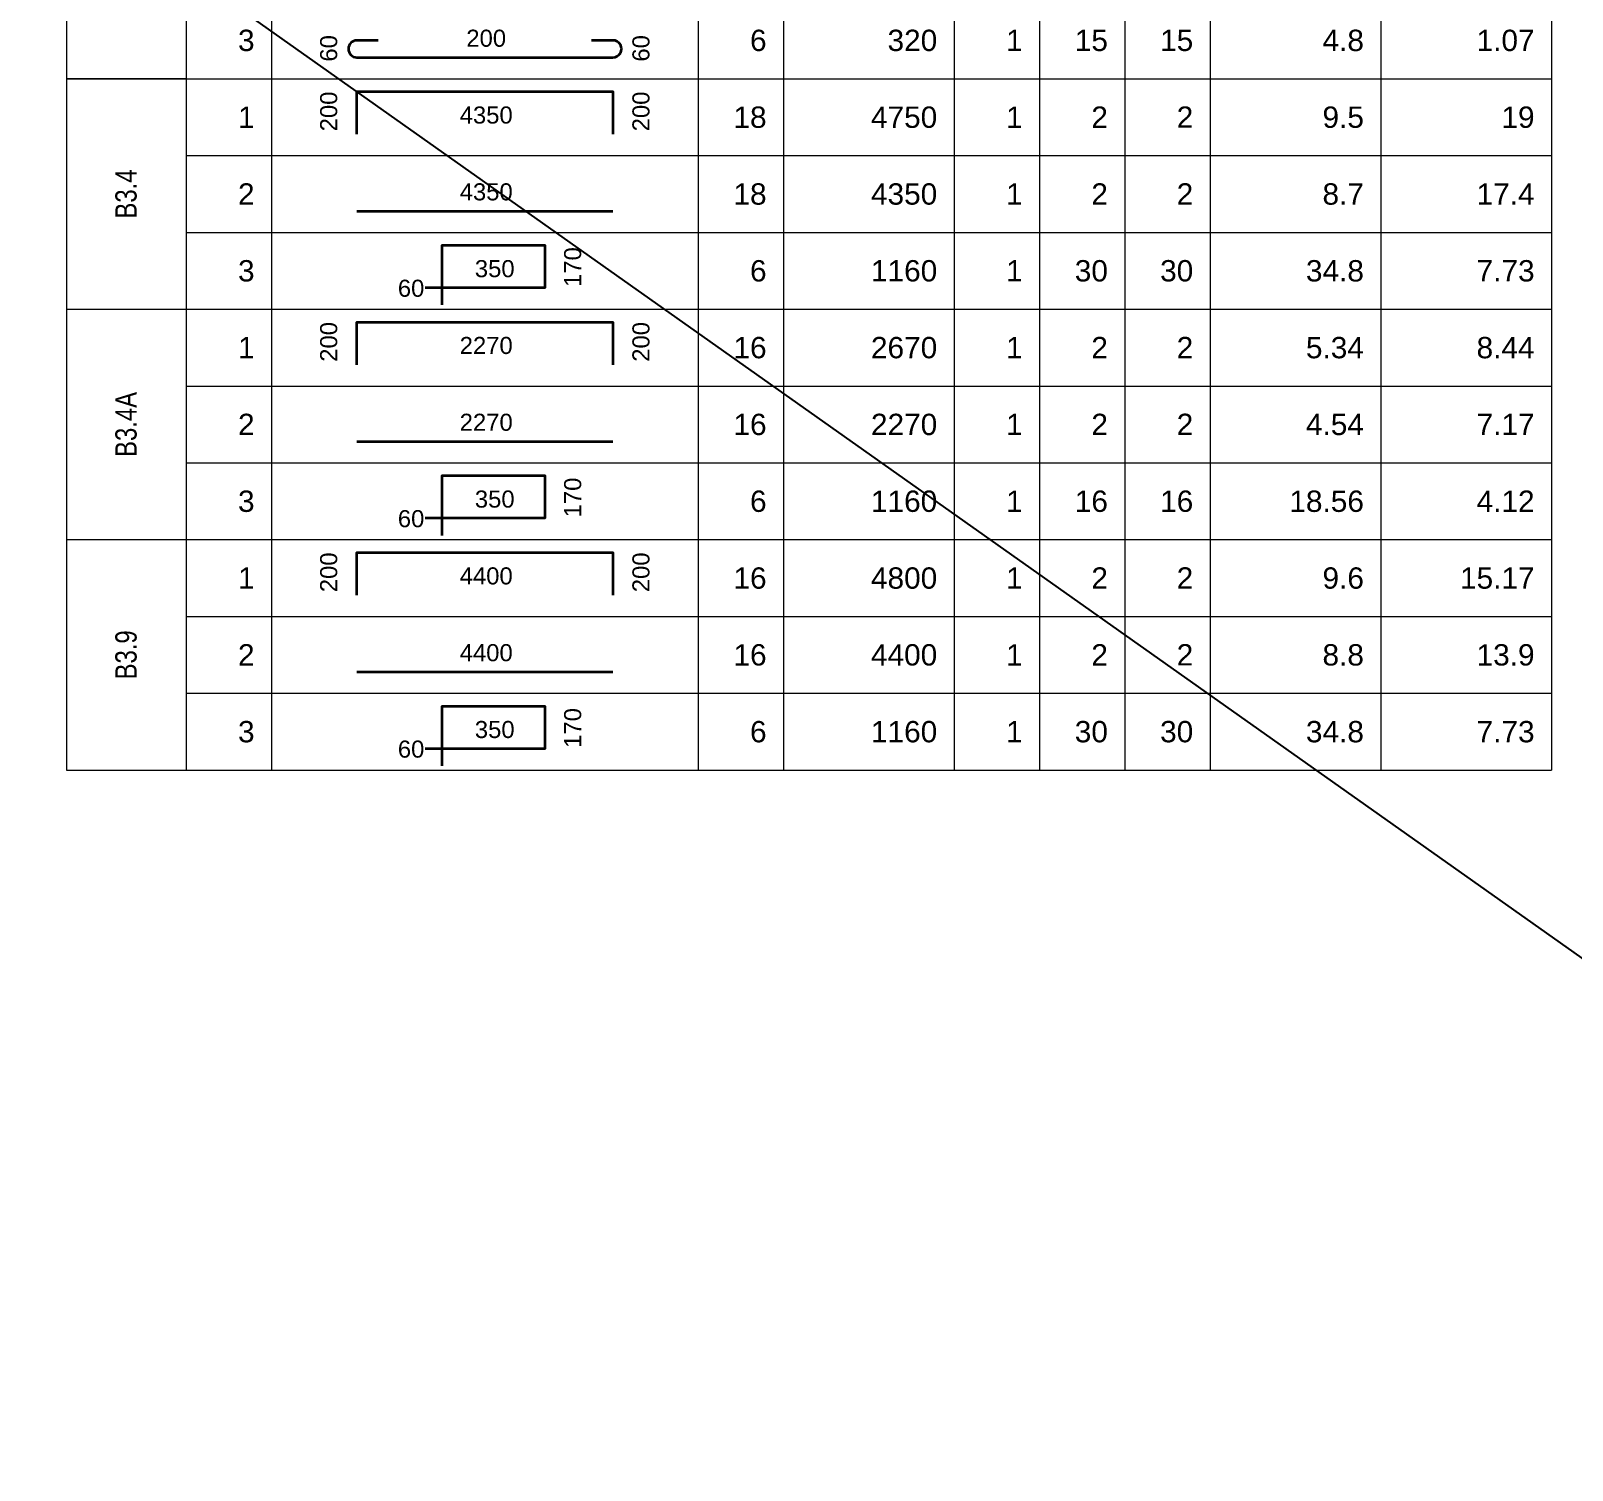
# Model space of a CAD drawing. Header units: millimetres. Extents: x -529861 to -223882, y -171969 to 61504.
# Drawn here: x -421128 to -408846, y -171969 to -160501 of the extents above; entities that cross this region are included whole.
import ezdxf
from ezdxf.enums import TextEntityAlignment as Align

# ---------------------------------------------------------------- set-up
doc = ezdxf.new("R2010")
doc.units = ezdxf.units.MM
doc.header["$LTSCALE"] = 5000
for name, color, linetype, lineweight in [('kata_net khung', 3, 'Continuous', 20), ('kata_text', 7, 'Continuous', 30), ('kata_thep chu', 1, 'Continuous', 35), ('S-dims', 8, 'Continuous', 18)]:
    doc.layers.add(name, color=color, linetype=linetype, lineweight=lineweight)
doc.layers.add('KCS_Plotter', color=11, linetype='Continuous', plot=False)
doc.styles.add('kata_text', font='arial.ttf', dxfattribs={"width": 0.8})

# ---------------------------------------------------------------- blocks, each defined once
blk = doc.blocks.new('dang04')
at = {"layer": 'kata_net khung'}
for p, q in [((0, 0), (0, -900)), ((1405, 0), (1405, -900)), ((2405, 0), (2405, -900)), ((7405, 0), (7405, -900)), ((8405, 0), (8405, -900)), ((10405, 0), (10405, -900)), ((11405, 0), (11405, -900)), ((12405, 0), (12405, -900)), ((13405, 0), (13405, -900)), ((15405, 0), (15405, -900)), ((17405, 0), (17405, -900)), ((1405, -900), (17405, -900))]:
    blk.add_line(p, q, dxfattribs=at)
at = {"layer": 'kata_thep chu'}
blk.add_lwpolyline([(3405, -650), (3405, -150), (6405, -150), (6405, -650)], dxfattribs=at)
at = {"layer": 'kata_text', "style": 'kata_text'}
for p in [(3073, -150), (6733, -150)]:
    blk.add_attdef('D03', text='', height=200, rotation=90, dxfattribs=at).set_placement(p, align=Align.MIDDLE_RIGHT)
for p in [(2205, -450), (8205, -450), (10205, -450), (11205, -450), (12205, -450), (13205, -450), (15205, -450), (17205, -450)]:
    blk.add_attdef('D03', text='', height=250, dxfattribs=at).set_placement(p, align=Align.MIDDLE_RIGHT)
blk.add_attdef('D03', text='', height=200, dxfattribs=at).set_placement((4920, -425), align=Align.MIDDLE_CENTER)
blk = doc.blocks.new('dang01')
at = {"layer": 'kata_net khung'}
for p, q in [((0, 0), (0, -900)), ((1405, 0), (1405, -900)), ((2405, 0), (2405, -900)), ((7405, 0), (7405, -900)), ((8405, 0), (8405, -900)), ((10405, 0), (10405, -900)), ((11405, 0), (11405, -900)), ((12405, 0), (12405, -900)), ((13405, 0), (13405, -900)), ((15405, 0), (15405, -900)), ((17405, 0), (17405, -900)), ((1405, -900), (17405, -900))]:
    blk.add_line(p, q, dxfattribs=at)
at = {"layer": 'kata_thep chu'}
blk.add_line((3405, -650), (6405, -650), dxfattribs=at)
at = {"layer": 'kata_text', "style": 'kata_text'}
for p in [(2205, -450), (8205, -450), (10205, -450), (11205, -450), (12205, -450), (13205, -450), (15205, -450), (17205, -450)]:
    blk.add_attdef('D03', text='', height=250, dxfattribs=at).set_placement(p, align=Align.MIDDLE_RIGHT)
blk.add_attdef('00000000', text='', height=200, dxfattribs=at).set_placement((4920, -425), align=Align.MIDDLE_CENTER)
blk = doc.blocks.new('dang05')
at = {"layer": 'kata_net khung'}
for p, q in [((0, 0), (0, -900)), ((1405, 0), (1405, -900)), ((2405, 0), (2405, -900)), ((7405, 0), (7405, -900)), ((8405, 0), (8405, -900)), ((10405, 0), (10405, -900)), ((11405, 0), (11405, -900)), ((12405, 0), (12405, -900)), ((13405, 0), (13405, -900)), ((15405, 0), (15405, -900)), ((17405, 0), (17405, -900)), ((1405, -900), (17405, -900))]:
    blk.add_line(p, q, dxfattribs=at)
at = {"layer": 'kata_thep chu'}
blk.add_lwpolyline([(4405, -850), (4405, -150), (5605, -150), (5605, -650), (4205, -650)], dxfattribs=at)
at = {"layer": 'kata_text', "style": 'kata_text'}
for tag, height, p in [('D03', 250, (2205, -450)), ('D03', 250, (8205, -450)), ('D03', 250, (10205, -450)), ('D03', 250, (11205, -450)), ('D03', 250, (12205, -450)), ('D03', 250, (13205, -450)), ('D03', 250, (15205, -450)), ('D03', 250, (17205, -450)), ('0000', 200, (4195, -654))]:
    blk.add_attdef(tag, text='', height=height, dxfattribs=at).set_placement(p, align=Align.MIDDLE_RIGHT)
blk.add_attdef('D03', text='', height=200, dxfattribs=at).set_placement((5020, -425), align=Align.MIDDLE_CENTER)
blk.add_attdef('1000', text='', height=200, rotation=90, dxfattribs=at).set_placement((5933, -173), align=Align.MIDDLE_RIGHT)
blk = doc.blocks.new('dang02')
at = {"layer": 'kata_net khung'}
for p, q in [((0, 0), (0, -900)), ((1405, 0), (1405, -900)), ((2405, 0), (2405, -900)), ((7405, 0), (7405, -900)), ((8405, 0), (8405, -900)), ((10405, 0), (10405, -900)), ((11405, 0), (11405, -900)), ((12405, 0), (12405, -900)), ((13405, 0), (13405, -900)), ((15405, 0), (15405, -900)), ((17405, 0), (17405, -900)), ((1405, -900), (17405, -900))]:
    blk.add_line(p, q, dxfattribs=at)
at = {"layer": 'kata_thep chu'}
blk.add_lwpolyline([(3655, -450), (3405, -450, 1), (3405, -650), (6405, -650, 1.000854), (6405, -450), (6155, -450)], format="xyb", dxfattribs=at)
at = {"layer": 'kata_text', "style": 'kata_text'}
for p in [(2205, -450), (8205, -450), (10205, -450), (11205, -450), (12205, -450), (13205, -450), (15205, -450), (17205, -450)]:
    blk.add_attdef('D03', text='', height=250, dxfattribs=at).set_placement(p, align=Align.MIDDLE_RIGHT)
for p in [(3073, -699), (6733, -699)]:
    blk.add_attdef('D03', text='', height=200, rotation=90, dxfattribs=at).set_placement(p, align=Align.MIDDLE_LEFT)
blk.add_attdef('D03', text='', height=200, dxfattribs=at).set_placement((4920, -425), align=Align.MIDDLE_CENTER)

msp = doc.modelspace()

# ---------------------------------------------------------------- linework, layer by layer
at = {"layer": 'kata_net khung', "linetype": 'ByBlock', "ltscale": 1500}
for p, q in [((-420844.87, -160883.11), (-419889.27, -160883.11)), ((-420844.87, -162719.11), (-419889.27, -162719.11)), ((-420844.87, -164555.11), (-419889.27, -164555.11))]:
    msp.add_line(p, q, dxfattribs=at)
at = {"layer": 'KCS_Plotter', "linetype": 'ByBlock', "ltscale": 1500}
msp.add_line((-435531.26, -148964.82), (-402999.63, -171969.32), dxfattribs=at)
at = {"layer": 'S-dims', "linetype": 'ByBlock', "ltscale": 1500}
for p, q in [((-419889.27, -160883.11), (-420844.87, -160883.11)), ((-420844.87, -166391.11), (-419889.27, -166391.11))]:
    msp.add_line(p, q, dxfattribs=at)

# ---------------------------------------------------------------- block references
at = {"layer": 'kata_net khung', "linetype": 'ByBlock', "ltscale": 1500}
ref = msp.add_blockref('dang02', (-420844.87, -160271.11), dxfattribs=dict(at, xscale=0.68, yscale=0.68, zscale=0.68))
ref.add_attrib('D03', '3', dxfattribs={"layer": 'kata_text', "height": 170, "style": 'kata_text'}).set_placement((-419345.27, -160577.11), align=Align.MIDDLE_RIGHT)
ref.add_attrib('D03', '60', dxfattribs={"layer": 'kata_text', "height": 136, "rotation": 90, "style": 'kata_text'}).set_placement((-418754.99, -160746.54), align=Align.MIDDLE_LEFT)
ref.add_attrib('D03', '200', dxfattribs={"layer": 'kata_text', "height": 136, "style": 'kata_text'}).set_placement((-417499.53, -160559.93), align=Align.MIDDLE_CENTER)
ref.add_attrib('D03', '60', dxfattribs={"layer": 'kata_text', "height": 136, "rotation": 90, "style": 'kata_text'}).set_placement((-416266.76, -160746.54), align=Align.MIDDLE_LEFT)
ref.add_attrib('D03', '6', dxfattribs={"layer": 'kata_text', "height": 170, "style": 'kata_text'}).set_placement((-415265.27, -160577.11), align=Align.MIDDLE_RIGHT)
ref.add_attrib('D03', '320', dxfattribs={"layer": 'kata_text', "height": 170, "style": 'kata_text'}).set_placement((-413905.27, -160577.11), align=Align.MIDDLE_RIGHT)
ref.add_attrib('D03', '1', dxfattribs={"layer": 'kata_text', "height": 170, "style": 'kata_text'}).set_placement((-413225.27, -160577.11), align=Align.MIDDLE_RIGHT)
ref.add_attrib('D03', '15', dxfattribs={"layer": 'kata_text', "height": 170, "style": 'kata_text'}).set_placement((-412545.27, -160577.11), align=Align.MIDDLE_RIGHT)
ref.add_attrib('D03', '15', dxfattribs={"layer": 'kata_text', "height": 170, "style": 'kata_text'}).set_placement((-411865.27, -160576.88), align=Align.MIDDLE_RIGHT)
ref.add_attrib('D03', '4.8', dxfattribs={"layer": 'kata_text', "height": 170, "style": 'kata_text'}).set_placement((-410505.27, -160577.11), align=Align.MIDDLE_RIGHT)
ref.add_attrib('D03', '1.07', dxfattribs={"layer": 'kata_text', "height": 170, "style": 'kata_text'}).set_placement((-409145.27, -160577.11), align=Align.MIDDLE_RIGHT)
ref = msp.add_blockref('dang04', (-420844.87, -160883.11), dxfattribs=dict(at, xscale=0.68, yscale=0.68, zscale=0.68))
ref.add_attrib('D03', '1', dxfattribs={"layer": 'kata_text', "height": 170, "style": 'kata_text'}).set_placement((-419345.27, -161189.11), align=Align.MIDDLE_RIGHT)
ref.add_attrib('D03', '200', dxfattribs={"layer": 'kata_text', "height": 136, "rotation": 90, "style": 'kata_text'}).set_placement((-418754.99, -160985.11), align=Align.MIDDLE_RIGHT)
ref.add_attrib('D03', '4350', dxfattribs={"layer": 'kata_text', "height": 136, "style": 'kata_text'}).set_placement((-417499.53, -161171.93), align=Align.MIDDLE_CENTER)
ref.add_attrib('D03', '200', dxfattribs={"layer": 'kata_text', "height": 136, "rotation": 90, "style": 'kata_text'}).set_placement((-416266.76, -160985.11), align=Align.MIDDLE_RIGHT)
ref.add_attrib('D03', '18', dxfattribs={"layer": 'kata_text', "height": 170, "style": 'kata_text'}).set_placement((-415265.27, -161189.11), align=Align.MIDDLE_RIGHT)
ref.add_attrib('D03', '4750', dxfattribs={"layer": 'kata_text', "height": 170, "style": 'kata_text'}).set_placement((-413905.27, -161189.11), align=Align.MIDDLE_RIGHT)
ref.add_attrib('D03', '1', dxfattribs={"layer": 'kata_text', "height": 170, "style": 'kata_text'}).set_placement((-413225.27, -161189.11), align=Align.MIDDLE_RIGHT)
ref.add_attrib('D03', '2', dxfattribs={"layer": 'kata_text', "height": 170, "style": 'kata_text'}).set_placement((-412545.27, -161189.11), align=Align.MIDDLE_RIGHT)
ref.add_attrib('D03', '2', dxfattribs={"layer": 'kata_text', "height": 170, "style": 'kata_text'}).set_placement((-411865.27, -161188.88), align=Align.MIDDLE_RIGHT)
ref.add_attrib('D03', '9.5', dxfattribs={"layer": 'kata_text', "height": 170, "style": 'kata_text'}).set_placement((-410505.27, -161189.11), align=Align.MIDDLE_RIGHT)
ref.add_attrib('D03', '19', dxfattribs={"layer": 'kata_text', "height": 170, "style": 'kata_text'}).set_placement((-409145.27, -161189.11), align=Align.MIDDLE_RIGHT)
ref = msp.add_blockref('dang01', (-420844.87, -161495.11), dxfattribs=dict(at, xscale=0.68, yscale=0.68, zscale=0.68))
ref.add_attrib('D03', '2', dxfattribs={"layer": 'kata_text', "height": 170, "style": 'kata_text'}).set_placement((-419345.27, -161801.11), align=Align.MIDDLE_RIGHT)
ref.add_attrib('00000000', '4350', dxfattribs={"layer": 'kata_text', "height": 136, "style": 'kata_text'}).set_placement((-417499.53, -161783.93), align=Align.MIDDLE_CENTER)
ref.add_attrib('D03', '18', dxfattribs={"layer": 'kata_text', "height": 170, "style": 'kata_text'}).set_placement((-415265.27, -161801.11), align=Align.MIDDLE_RIGHT)
ref.add_attrib('D03', '4350', dxfattribs={"layer": 'kata_text', "height": 170, "style": 'kata_text'}).set_placement((-413905.27, -161801.11), align=Align.MIDDLE_RIGHT)
ref.add_attrib('D03', '1', dxfattribs={"layer": 'kata_text', "height": 170, "style": 'kata_text'}).set_placement((-413225.27, -161801.11), align=Align.MIDDLE_RIGHT)
ref.add_attrib('D03', '2', dxfattribs={"layer": 'kata_text', "height": 170, "style": 'kata_text'}).set_placement((-412545.27, -161801.11), align=Align.MIDDLE_RIGHT)
ref.add_attrib('D03', '2', dxfattribs={"layer": 'kata_text', "height": 170, "style": 'kata_text'}).set_placement((-411865.27, -161800.88), align=Align.MIDDLE_RIGHT)
ref.add_attrib('D03', '8.7', dxfattribs={"layer": 'kata_text', "height": 170, "style": 'kata_text'}).set_placement((-410505.27, -161801.11), align=Align.MIDDLE_RIGHT)
ref.add_attrib('D03', '17.4', dxfattribs={"layer": 'kata_text', "height": 170, "style": 'kata_text'}).set_placement((-409145.27, -161801.11), align=Align.MIDDLE_RIGHT)
ref = msp.add_blockref('dang05', (-420844.87, -162107.11), dxfattribs=dict(at, xscale=0.68, yscale=0.68, zscale=0.68))
ref.add_attrib('D03', '3', dxfattribs={"layer": 'kata_text', "height": 170, "style": 'kata_text'}).set_placement((-419345.27, -162413.11), align=Align.MIDDLE_RIGHT)
ref.add_attrib('0000', '60', dxfattribs={"layer": 'kata_text', "height": 136, "style": 'kata_text'}).set_placement((-417992.33, -162552.1), align=Align.MIDDLE_RIGHT)
ref.add_attrib('D03', '350', dxfattribs={"layer": 'kata_text', "height": 136, "style": 'kata_text'}).set_placement((-417431.53, -162395.93), align=Align.MIDDLE_CENTER)
ref.add_attrib('1000', '170', dxfattribs={"layer": 'kata_text', "height": 136, "rotation": 90, "style": 'kata_text'}).set_placement((-416810.76, -162225.07), align=Align.MIDDLE_RIGHT)
ref.add_attrib('D03', '6', dxfattribs={"layer": 'kata_text', "height": 170, "style": 'kata_text'}).set_placement((-415265.27, -162413.11), align=Align.MIDDLE_RIGHT)
ref.add_attrib('D03', '1160', dxfattribs={"layer": 'kata_text', "height": 170, "style": 'kata_text'}).set_placement((-413905.27, -162413.11), align=Align.MIDDLE_RIGHT)
ref.add_attrib('D03', '1', dxfattribs={"layer": 'kata_text', "height": 170, "style": 'kata_text'}).set_placement((-413225.27, -162413.11), align=Align.MIDDLE_RIGHT)
ref.add_attrib('D03', '30', dxfattribs={"layer": 'kata_text', "height": 170, "style": 'kata_text'}).set_placement((-412545.27, -162413.11), align=Align.MIDDLE_RIGHT)
ref.add_attrib('D03', '30', dxfattribs={"layer": 'kata_text', "height": 170, "style": 'kata_text'}).set_placement((-411865.27, -162412.88), align=Align.MIDDLE_RIGHT)
ref.add_attrib('D03', '34.8', dxfattribs={"layer": 'kata_text', "height": 170, "style": 'kata_text'}).set_placement((-410505.27, -162413.11), align=Align.MIDDLE_RIGHT)
ref.add_attrib('D03', '7.73', dxfattribs={"layer": 'kata_text', "height": 170, "style": 'kata_text'}).set_placement((-409145.27, -162413.11), align=Align.MIDDLE_RIGHT)
ref = msp.add_blockref('dang04', (-420844.87, -162719.11), dxfattribs=dict(at, xscale=0.68, yscale=0.68, zscale=0.68))
ref.add_attrib('D03', '1', dxfattribs={"layer": 'kata_text', "height": 170, "style": 'kata_text'}).set_placement((-419345.27, -163025.11), align=Align.MIDDLE_RIGHT)
ref.add_attrib('D03', '200', dxfattribs={"layer": 'kata_text', "height": 136, "rotation": 90, "style": 'kata_text'}).set_placement((-418754.99, -162821.11), align=Align.MIDDLE_RIGHT)
ref.add_attrib('D03', '2270', dxfattribs={"layer": 'kata_text', "height": 136, "style": 'kata_text'}).set_placement((-417499.53, -163007.93), align=Align.MIDDLE_CENTER)
ref.add_attrib('D03', '200', dxfattribs={"layer": 'kata_text', "height": 136, "rotation": 90, "style": 'kata_text'}).set_placement((-416266.76, -162821.11), align=Align.MIDDLE_RIGHT)
ref.add_attrib('D03', '16', dxfattribs={"layer": 'kata_text', "height": 170, "style": 'kata_text'}).set_placement((-415265.27, -163025.11), align=Align.MIDDLE_RIGHT)
ref.add_attrib('D03', '2670', dxfattribs={"layer": 'kata_text', "height": 170, "style": 'kata_text'}).set_placement((-413905.27, -163025.11), align=Align.MIDDLE_RIGHT)
ref.add_attrib('D03', '1', dxfattribs={"layer": 'kata_text', "height": 170, "style": 'kata_text'}).set_placement((-413225.27, -163025.11), align=Align.MIDDLE_RIGHT)
ref.add_attrib('D03', '2', dxfattribs={"layer": 'kata_text', "height": 170, "style": 'kata_text'}).set_placement((-412545.27, -163025.11), align=Align.MIDDLE_RIGHT)
ref.add_attrib('D03', '2', dxfattribs={"layer": 'kata_text', "height": 170, "style": 'kata_text'}).set_placement((-411865.27, -163024.88), align=Align.MIDDLE_RIGHT)
ref.add_attrib('D03', '5.34', dxfattribs={"layer": 'kata_text', "height": 170, "style": 'kata_text'}).set_placement((-410505.27, -163025.11), align=Align.MIDDLE_RIGHT)
ref.add_attrib('D03', '8.44', dxfattribs={"layer": 'kata_text', "height": 170, "style": 'kata_text'}).set_placement((-409145.27, -163025.11), align=Align.MIDDLE_RIGHT)
ref = msp.add_blockref('dang01', (-420844.87, -163331.11), dxfattribs=dict(at, xscale=0.68, yscale=0.68, zscale=0.68))
ref.add_attrib('D03', '2', dxfattribs={"layer": 'kata_text', "height": 170, "style": 'kata_text'}).set_placement((-419345.27, -163637.11), align=Align.MIDDLE_RIGHT)
ref.add_attrib('00000000', '2270', dxfattribs={"layer": 'kata_text', "height": 136, "style": 'kata_text'}).set_placement((-417499.53, -163619.93), align=Align.MIDDLE_CENTER)
ref.add_attrib('D03', '16', dxfattribs={"layer": 'kata_text', "height": 170, "style": 'kata_text'}).set_placement((-415265.27, -163637.11), align=Align.MIDDLE_RIGHT)
ref.add_attrib('D03', '2270', dxfattribs={"layer": 'kata_text', "height": 170, "style": 'kata_text'}).set_placement((-413905.27, -163637.11), align=Align.MIDDLE_RIGHT)
ref.add_attrib('D03', '1', dxfattribs={"layer": 'kata_text', "height": 170, "style": 'kata_text'}).set_placement((-413225.27, -163637.11), align=Align.MIDDLE_RIGHT)
ref.add_attrib('D03', '2', dxfattribs={"layer": 'kata_text', "height": 170, "style": 'kata_text'}).set_placement((-412545.27, -163637.11), align=Align.MIDDLE_RIGHT)
ref.add_attrib('D03', '2', dxfattribs={"layer": 'kata_text', "height": 170, "style": 'kata_text'}).set_placement((-411865.27, -163636.88), align=Align.MIDDLE_RIGHT)
ref.add_attrib('D03', '4.54', dxfattribs={"layer": 'kata_text', "height": 170, "style": 'kata_text'}).set_placement((-410505.27, -163637.11), align=Align.MIDDLE_RIGHT)
ref.add_attrib('D03', '7.17', dxfattribs={"layer": 'kata_text', "height": 170, "style": 'kata_text'}).set_placement((-409145.27, -163637.11), align=Align.MIDDLE_RIGHT)
ref = msp.add_blockref('dang05', (-420844.87, -163943.11), dxfattribs=dict(at, xscale=0.68, yscale=0.68, zscale=0.68))
ref.add_attrib('D03', '3', dxfattribs={"layer": 'kata_text', "height": 170, "style": 'kata_text'}).set_placement((-419345.27, -164249.11), align=Align.MIDDLE_RIGHT)
ref.add_attrib('0000', '60', dxfattribs={"layer": 'kata_text', "height": 136, "style": 'kata_text'}).set_placement((-417992.33, -164388.1), align=Align.MIDDLE_RIGHT)
ref.add_attrib('D03', '350', dxfattribs={"layer": 'kata_text', "height": 136, "style": 'kata_text'}).set_placement((-417431.53, -164231.93), align=Align.MIDDLE_CENTER)
ref.add_attrib('1000', '170', dxfattribs={"layer": 'kata_text', "height": 136, "rotation": 90, "style": 'kata_text'}).set_placement((-416810.76, -164061.07), align=Align.MIDDLE_RIGHT)
ref.add_attrib('D03', '6', dxfattribs={"layer": 'kata_text', "height": 170, "style": 'kata_text'}).set_placement((-415265.27, -164249.11), align=Align.MIDDLE_RIGHT)
ref.add_attrib('D03', '1160', dxfattribs={"layer": 'kata_text', "height": 170, "style": 'kata_text'}).set_placement((-413905.27, -164249.11), align=Align.MIDDLE_RIGHT)
ref.add_attrib('D03', '1', dxfattribs={"layer": 'kata_text', "height": 170, "style": 'kata_text'}).set_placement((-413225.27, -164249.11), align=Align.MIDDLE_RIGHT)
ref.add_attrib('D03', '16', dxfattribs={"layer": 'kata_text', "height": 170, "style": 'kata_text'}).set_placement((-412545.27, -164249.11), align=Align.MIDDLE_RIGHT)
ref.add_attrib('D03', '16', dxfattribs={"layer": 'kata_text', "height": 170, "style": 'kata_text'}).set_placement((-411865.27, -164248.88), align=Align.MIDDLE_RIGHT)
ref.add_attrib('D03', '18.56', dxfattribs={"layer": 'kata_text', "height": 170, "style": 'kata_text'}).set_placement((-410505.27, -164249.11), align=Align.MIDDLE_RIGHT)
ref.add_attrib('D03', '4.12', dxfattribs={"layer": 'kata_text', "height": 170, "style": 'kata_text'}).set_placement((-409145.27, -164249.11), align=Align.MIDDLE_RIGHT)
ref = msp.add_blockref('dang04', (-420844.87, -164555.11), dxfattribs=dict(at, xscale=0.68, yscale=0.68, zscale=0.68))
ref.add_attrib('D03', '1', dxfattribs={"layer": 'kata_text', "height": 170, "style": 'kata_text'}).set_placement((-419345.27, -164861.11), align=Align.MIDDLE_RIGHT)
ref.add_attrib('D03', '200', dxfattribs={"layer": 'kata_text', "height": 136, "rotation": 90, "style": 'kata_text'}).set_placement((-418754.99, -164657.11), align=Align.MIDDLE_RIGHT)
ref.add_attrib('D03', '4400', dxfattribs={"layer": 'kata_text', "height": 136, "style": 'kata_text'}).set_placement((-417499.53, -164843.93), align=Align.MIDDLE_CENTER)
ref.add_attrib('D03', '200', dxfattribs={"layer": 'kata_text', "height": 136, "rotation": 90, "style": 'kata_text'}).set_placement((-416266.76, -164657.11), align=Align.MIDDLE_RIGHT)
ref.add_attrib('D03', '16', dxfattribs={"layer": 'kata_text', "height": 170, "style": 'kata_text'}).set_placement((-415265.27, -164861.11), align=Align.MIDDLE_RIGHT)
ref.add_attrib('D03', '4800', dxfattribs={"layer": 'kata_text', "height": 170, "style": 'kata_text'}).set_placement((-413905.27, -164861.11), align=Align.MIDDLE_RIGHT)
ref.add_attrib('D03', '1', dxfattribs={"layer": 'kata_text', "height": 170, "style": 'kata_text'}).set_placement((-413225.27, -164861.11), align=Align.MIDDLE_RIGHT)
ref.add_attrib('D03', '2', dxfattribs={"layer": 'kata_text', "height": 170, "style": 'kata_text'}).set_placement((-412545.27, -164861.11), align=Align.MIDDLE_RIGHT)
ref.add_attrib('D03', '2', dxfattribs={"layer": 'kata_text', "height": 170, "style": 'kata_text'}).set_placement((-411865.27, -164860.88), align=Align.MIDDLE_RIGHT)
ref.add_attrib('D03', '9.6', dxfattribs={"layer": 'kata_text', "height": 170, "style": 'kata_text'}).set_placement((-410505.27, -164861.11), align=Align.MIDDLE_RIGHT)
ref.add_attrib('D03', '15.17', dxfattribs={"layer": 'kata_text', "height": 170, "style": 'kata_text'}).set_placement((-409145.27, -164861.11), align=Align.MIDDLE_RIGHT)
ref = msp.add_blockref('dang01', (-420844.87, -165167.11), dxfattribs=dict(at, xscale=0.68, yscale=0.68, zscale=0.68))
ref.add_attrib('D03', '2', dxfattribs={"layer": 'kata_text', "height": 170, "style": 'kata_text'}).set_placement((-419345.27, -165473.11), align=Align.MIDDLE_RIGHT)
ref.add_attrib('00000000', '4400', dxfattribs={"layer": 'kata_text', "height": 136, "style": 'kata_text'}).set_placement((-417499.53, -165455.93), align=Align.MIDDLE_CENTER)
ref.add_attrib('D03', '16', dxfattribs={"layer": 'kata_text', "height": 170, "style": 'kata_text'}).set_placement((-415265.27, -165473.11), align=Align.MIDDLE_RIGHT)
ref.add_attrib('D03', '4400', dxfattribs={"layer": 'kata_text', "height": 170, "style": 'kata_text'}).set_placement((-413905.27, -165473.11), align=Align.MIDDLE_RIGHT)
ref.add_attrib('D03', '1', dxfattribs={"layer": 'kata_text', "height": 170, "style": 'kata_text'}).set_placement((-413225.27, -165473.11), align=Align.MIDDLE_RIGHT)
ref.add_attrib('D03', '2', dxfattribs={"layer": 'kata_text', "height": 170, "style": 'kata_text'}).set_placement((-412545.27, -165473.11), align=Align.MIDDLE_RIGHT)
ref.add_attrib('D03', '2', dxfattribs={"layer": 'kata_text', "height": 170, "style": 'kata_text'}).set_placement((-411865.27, -165472.88), align=Align.MIDDLE_RIGHT)
ref.add_attrib('D03', '8.8', dxfattribs={"layer": 'kata_text', "height": 170, "style": 'kata_text'}).set_placement((-410505.27, -165473.11), align=Align.MIDDLE_RIGHT)
ref.add_attrib('D03', '13.9', dxfattribs={"layer": 'kata_text', "height": 170, "style": 'kata_text'}).set_placement((-409145.27, -165473.11), align=Align.MIDDLE_RIGHT)
ref = msp.add_blockref('dang05', (-420844.87, -165779.11), dxfattribs=dict(at, xscale=0.68, yscale=0.68, zscale=0.68))
ref.add_attrib('D03', '3', dxfattribs={"layer": 'kata_text', "height": 170, "style": 'kata_text'}).set_placement((-419345.27, -166085.11), align=Align.MIDDLE_RIGHT)
ref.add_attrib('0000', '60', dxfattribs={"layer": 'kata_text', "height": 136, "style": 'kata_text'}).set_placement((-417992.33, -166224.1), align=Align.MIDDLE_RIGHT)
ref.add_attrib('D03', '350', dxfattribs={"layer": 'kata_text', "height": 136, "style": 'kata_text'}).set_placement((-417431.53, -166067.93), align=Align.MIDDLE_CENTER)
ref.add_attrib('1000', '170', dxfattribs={"layer": 'kata_text', "height": 136, "rotation": 90, "style": 'kata_text'}).set_placement((-416810.76, -165897.07), align=Align.MIDDLE_RIGHT)
ref.add_attrib('D03', '6', dxfattribs={"layer": 'kata_text', "height": 170, "style": 'kata_text'}).set_placement((-415265.27, -166085.11), align=Align.MIDDLE_RIGHT)
ref.add_attrib('D03', '1160', dxfattribs={"layer": 'kata_text', "height": 170, "style": 'kata_text'}).set_placement((-413905.27, -166085.11), align=Align.MIDDLE_RIGHT)
ref.add_attrib('D03', '1', dxfattribs={"layer": 'kata_text', "height": 170, "style": 'kata_text'}).set_placement((-413225.27, -166085.11), align=Align.MIDDLE_RIGHT)
ref.add_attrib('D03', '30', dxfattribs={"layer": 'kata_text', "height": 170, "style": 'kata_text'}).set_placement((-412545.27, -166085.11), align=Align.MIDDLE_RIGHT)
ref.add_attrib('D03', '30', dxfattribs={"layer": 'kata_text', "height": 170, "style": 'kata_text'}).set_placement((-411865.27, -166084.88), align=Align.MIDDLE_RIGHT)
ref.add_attrib('D03', '34.8', dxfattribs={"layer": 'kata_text', "height": 170, "style": 'kata_text'}).set_placement((-410505.27, -166085.11), align=Align.MIDDLE_RIGHT)
ref.add_attrib('D03', '7.73', dxfattribs={"layer": 'kata_text', "height": 170, "style": 'kata_text'}).set_placement((-409145.27, -166085.11), align=Align.MIDDLE_RIGHT)

# ---------------------------------------------------------------- texts
at = {"layer": 'kata_text', "linetype": 'ByBlock', "ltscale": 1500, "char_height": 170, "width": 1751, "attachment_point": 5, "rotation": 90, "style": 'kata_text'}
for s, insert in [('B3.4', (-420368.87, -161801.11)), ('B3.4A', (-420368.87, -163637.11)), ('B3.9', (-420368.87, -165473.11))]:
    msp.add_mtext(s, dxfattribs=dict(at, insert=insert))

doc.saveas('drawing.dxf')
